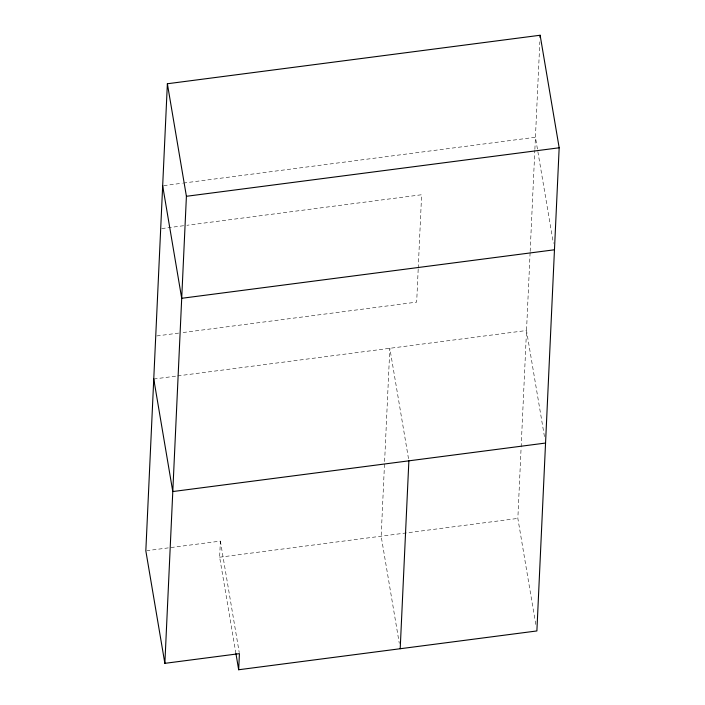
<?xml version="1.0" encoding="UTF-8"?>
<svg xmlns="http://www.w3.org/2000/svg" width="705" height="705" viewBox="0 0 705 705"><rect width="100%" height="100%" fill="white"/><g stroke="black" fill="none" stroke-linecap="round" stroke-linejoin="round"><path stroke-width="0.53" stroke-dasharray="3.52 2.64" d="M235.928 653.517L219.634 557.214L220.383 541.114L146.904 550.667M418.188 269.248L416.673 302.119L181.934 332.663M418.232 268.156L421.625 194.747L186.895 225.292M535.782 624.454L517.849 518.413L521.092 448.089M521.145 446.988L530.116 252.549M530.16 251.456L534.822 150.429M534.875 149.328L539.836 41.833M163.763 185.618L182.287 183.203M183.379 183.062L535.43 137.255L553.372 243.295M161.78 228.561L185.803 225.433M156.827 335.933L180.85 332.804M153.752 379.017L176.647 376.038M177.686 375.906L526.512 330.513L544.63 437.638M219.634 557.214L517.849 518.413M408.503 458.673L389.839 348.296L381.167 536.197L399.286 643.321M220.383 541.114L239.233 652.566"/><path stroke-width="1.06" d="M167.376 83.754L145.829 550.808L164.864 663.343L239.418 653.641L238.669 669.75L536.884 630.949L559.171 147.786L540.136 35.25L167.376 83.754L186.411 196.29L164.864 663.343M400.202 648.732L408.874 460.832M540.039 37.444L540.136 35.25M186.411 196.29L559.171 147.786M554.465 249.781L181.705 298.294L162.67 185.759M545.547 443.048L172.787 491.552L153.752 379.017M235.928 653.517L238.669 669.75"/></g></svg>
